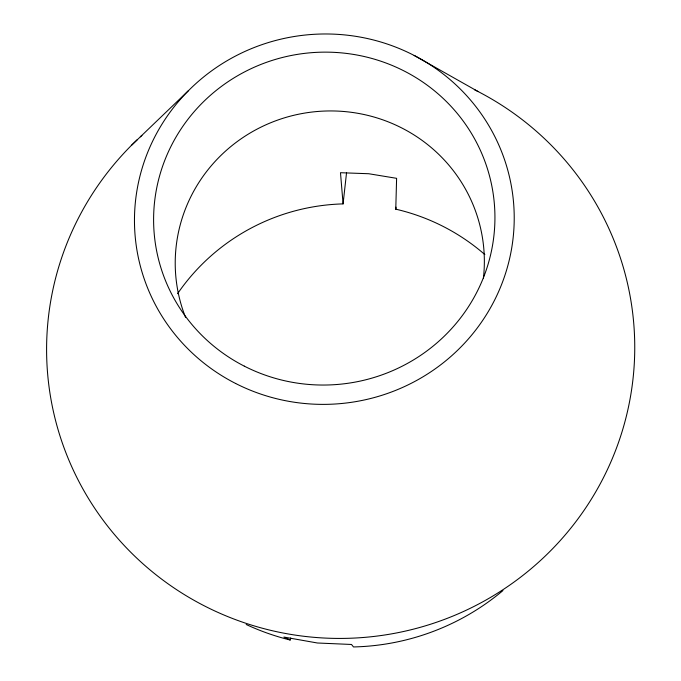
<?xml version="1.0" encoding="UTF-8"?>
<svg xmlns="http://www.w3.org/2000/svg" width="681" height="681" viewBox="0 0 681 681"><rect width="100%" height="100%" fill="white"/><g stroke="black" fill="none" stroke-linecap="round" stroke-linejoin="round"><path stroke-width="1.02" d="M395.993 207.126L395.772 209.195L396.606 178.328L368.719 173.732L340.483 172.71L343.079 203.891A206.539 204.709 -7.2 0 0 177.554 293.724M343.079 203.891L346.535 172.821M246.19 624.494A239.295 237.184 -7.2 0 0 290.174 640.004L290.676 637.961M131.348 145.462L188.62 90.505M290.174 640.004L283.892 637.058L317.431 643L351.498 644.473L353.499 646.95A239.295 237.184 -7.2 0 0 502.953 590.563M414.159 55.442L478.062 91.526M474.351 89.645A294.141 289.936 -7.2 0 1 586.06 507.379A294.141 289.936 -7.2 0 1 152.246 571.742A294.141 289.936 -7.2 0 1 137.315 139.648M140.363 136.804A294.141 289.936 -7.2 0 1 141.903 135.391M395.78 209.169A206.53 204.692 -8.7 0 1 484.855 254.583M185.513 317.337A154.621 151.276 -7.2 0 1 309.966 112.297A154.621 151.276 -7.2 0 1 483.425 278.044M244.317 366.148A170.735 166.385 -7.2 0 0 494.823 211.527A170.735 166.385 -7.2 0 0 233.66 78.102A170.735 166.385 -7.2 0 0 244.317 366.148M235.669 383.497A189.956 185.13 -7.2 0 0 514.087 211.008A189.956 185.13 -7.2 0 0 223.266 63.027A189.956 185.13 -7.2 0 0 235.669 383.497"/></g></svg>
